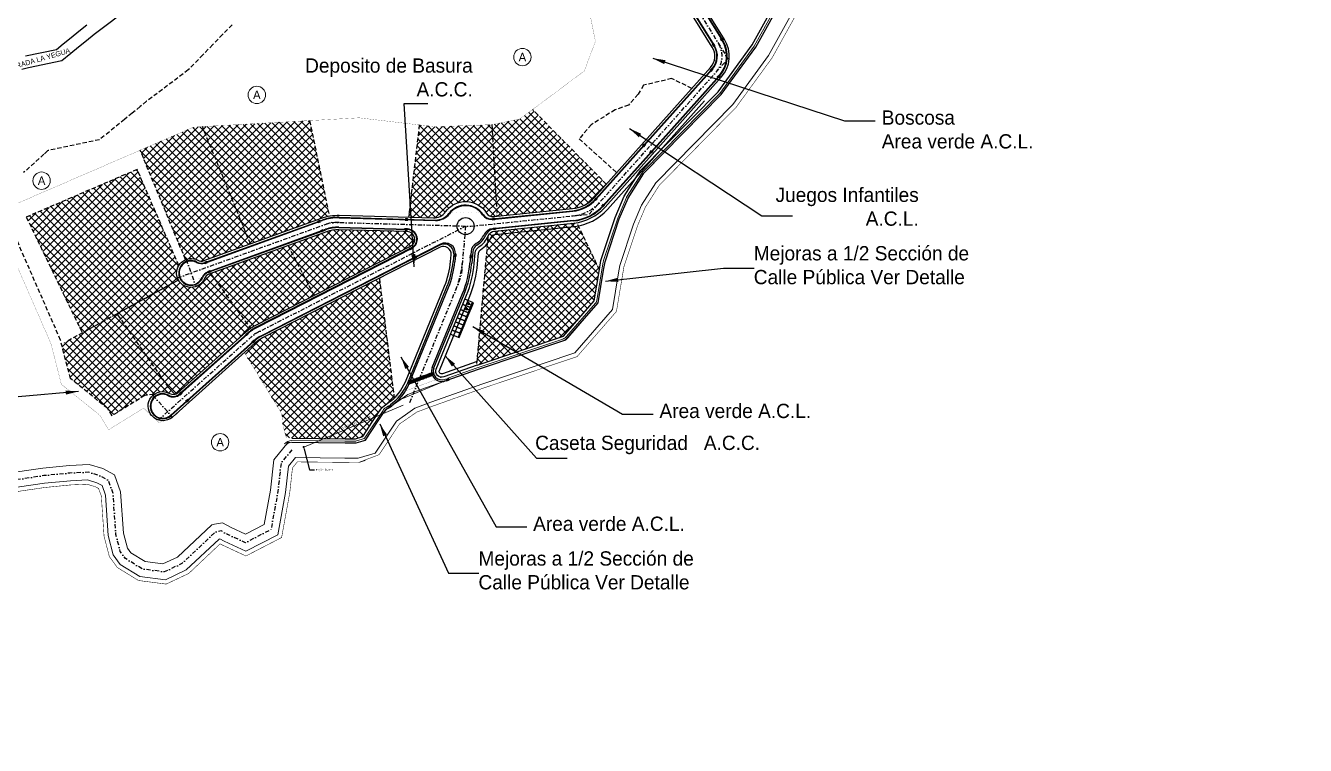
# Model space of a CAD drawing. Header units: millimetres. Extents: x -1203 to 2926, y -1380 to 3972.
# Drawn here: x 329 to 1082, y 2026 to 2449 of the extents above; entities that cross this region are included whole.
import ezdxf
from ezdxf import colors
from ezdxf.entities.mleader import LeaderData, LeaderLine
from ezdxf.math import Vec2, Vec3

# ---------------------------------------------------------------- set-up
doc = ezdxf.new("R2010")
doc.units = ezdxf.units.MM
doc.header["$LTSCALE"] = 10
for name, pattern in [('2.2.1 Plan-S-01$0$TRAZOS', [0.75, 0.5, -0.25]), ('DASHDOT2', [0.5, 0.25, -0.125, 0, -0.125]), ('DASHED', [19.05, 12.7, -6.35]), ('HIDDEN', [9.525, 6.35, -3.175])]:
    doc.linetypes.add(name, pattern=pattern)
for name, color, linetype in [('01-hatch-FF', 254, 'Continuous'), ('_00lotes_01', 125, 'HIDDEN'), ('_aceras_01', 125, 'Continuous'), ('_bloques parqueos', 125, '2.2.1 Plan-S-01$0$TRAZOS'), ('_EJES', 125, 'Continuous'), ('_RAMPAS', 125, 'Continuous'), ('_vias_01', 244, 'Continuous'), ('f-derecho de via', 125, 'Continuous'), ('g-numero lote', 6, 'Continuous'), ('rampa', 125, 'Continuous'), ('RIO', 125, 'Continuous'), ('TEXTO', 7, 'Continuous'), ('TEXTO-LOTES', 6, 'Continuous'), ('TW_Polylínea', 6, 'Continuous')]:
    doc.layers.add(name, color=color, linetype=linetype)
for name, color, linetype, lineweight in [('_nuevas FFPI', 1, 'Continuous', 18), ('f-acera', 125, 'Continuous', 40), ('f-calzada', 125, 'Continuous', 30), ('f-referencias', 1, 'Continuous', 35)]:
    doc.layers.add(name, color=color, linetype=linetype, lineweight=lineweight)
doc.layers.add('lapiz', color=8, linetype='Continuous', plot=False)
doc.styles.add('ARIAL', font='GOTHIC.TTF')
doc.styles.add('CENTURY_GOTHIC', font='GOTHIC.TTF')
doc.styles.add('mis dimensiones', font='dim.shx', dxfattribs={"height": 2.5})
doc.styles.get("Standard").update_dxf_attribs({"font": 'arial.ttf'})
doc.dimstyles.new('5000', dxfattribs={"dimscale": 5, "dimtxt": 2, "dimasz": 1.5, "dimexe": 1, "dimexo": 0.625, "dimgap": 0.6, "dimtad": 1, "dimzin": 1, "dimdsep": 46, "dimtxsty": 'Standard', "dimsah": 1, "dimcen": 2.5, "dimdle": 1, "dimclrt": 7, "dimadec": 0, "dimazin": 0, "dimtfac": 1, "dimtofl": 0, "dimtmove": 0, "dimatfit": 3, "dimfxl": 1, "dimtolj": 1, "dimtzin": 1, "dimarcsym": 0})
pattern_1 = [(45, (0, -1000), (-2.245064, 2.245064), []), (135, (0, -1000), (-2.245064, -2.245064), [])]

# ---------------------------------------------------------------- blocks, each defined once
blk = doc.blocks.new('_Dot')
at = {"color": 0, "linetype": 'ByBlock', "lineweight": -2}
blk.add_line((-0.5, 0), (-1, 0), dxfattribs=at)
at = {"color": 0, "linetype": 'ByBlock', "const_width": 0.5}
blk.add_lwpolyline([(-0.25, 0, 1), (0.25, 0, 1)], format="xyb", close=True, dxfattribs=at)
blk = doc.blocks.new('FFPI-BORDE')
at = {"layer": '_nuevas FFPI', "color": 159, "linetype": 'DASHED', "ltscale": 0.02, "true_color": 0x22346e, "const_width": 0.05}
for points in [[(520.08, -132.55), (512.48, -138.2), (496.12, -141.45), (499.09, -195.36), (543.55, -190.86, 0.187253), (556.45, -184.29), (563.46, -176.44)], [(325.71, -142.61), (320.51, -142.91), (289.1, -156.49), (315.83, -220.85, -0.223353), (323.06, -221.18, 0.211166), (326.69, -221.43), (354.01, -211.55)], [(388.8, -139.06), (325.71, -142.61), (354.01, -211.55), (395.82, -196.43, -0.042214), (400.46, -195.18)], [(496.12, -141.45), (462.56, -142.71), (453.41, -141.62), (447.1, -195.89), (461.69, -196.3, 0.250465), (468.86, -192.73, -0.535492), (492.99, -193.45, 0.285924), (497.26, -195.54), (499.09, -195.36)], [(311.86, -224.24), (287.32, -167.83), (222.11, -195.84), (255.01, -263.86), (311.64, -232.79, -0.270059)], [(448.32, -212.88, 0.776574), (446.4, -204.38), (406.08, -203.24, 0.094087), (398.71, -204.42), (376.19, -212.57), (391.54, -241.88)], [(546.12, -199.09, -0.015116), (544.41, -199.31), (497.74, -204.04, 0.274121), (494.04, -206.76, -0.010574), (493.79, -207.32), (487.06, -283.04), (538.25, -265.86), (556.34, -245.13), (559.41, -226.73)], [(391.54, -241.88), (376.19, -212.57), (330.59, -229.06), (354.03, -261.32, -0.033157), (357.27, -259.39)], [(351.24, -263.52, -0.031207), (354.03, -261.32), (330.59, -229.06), (330.18, -229.21), (329.58, -229.43, 0.211166), (326.95, -231.94, -0.629879), (311.64, -232.79), (275.54, -252.6), (305.85, -296.06), (309.43, -300.06, 0.134763), (311.56, -299)], [(430.09, -231.74), (361.14, -266.96, 0.06443), (356.9, -269.86), (350.51, -275.58), (372.49, -311.51), (372.9, -317.3), (375.15, -325.76), (409.74, -326.19), (415.97, -326.04), (420.09, -324.92), (425.92, -316.14), (430.27, -309.59), (431.6, -307.58), (435.35, -305, 0.040487), (438.8, -302.19)], [(275.54, -252.6), (255.01, -263.86), (242.87, -270.53), (248.1, -290.81), (270, -308.41), (272.55, -312.65), (284.68, -305.17), (291.91, -300.71), (297.26, -300.22, -0.297214), (306.4, -299.59, 0.175433), (309.43, -300.06), (305.85, -296.06)]]:
    blk.add_lwpolyline(points, format="xyb", close=True, dxfattribs=at)
blk = doc.blocks.new('rampa')
at = {"layer": 'rampa'}
for p, q in [((-0.15, 0.5), (1.35, 0.5)), ((0, 0), (0, 0.5)), ((1.2, 0), (1.2, 0.5))]:
    blk.add_line(p, q, dxfattribs=at)
at = {"layer": 'rampa', "color": 125}
for p, q in [((1.2, 0.45), (0, 0.45)), ((1.2, 0.4), (0, 0.4)), ((1.2, 0.35), (0, 0.35)), ((1.2, 0.3), (0, 0.3)), ((1.2, 0.25), (0, 0.25)), ((1.2, 0.2), (0, 0.2)), ((1.2, 0.15), (0, 0.15)), ((1.2, 0.1), (0, 0.1)), ((1.2, 0.05), (0, 0.05))]:
    blk.add_line(p, q, dxfattribs=at)
at = {"layer": 'rampa'}
blk.add_lwpolyline([(1.35, 0.5), (1.35, 0.8), (-0.15, 0.8), (-0.15, 0.5), (0, 0), (1.2, 0)], close=True, dxfattribs=at)
blk = doc.blocks.new('P-2.60M-flat-7')
at = {"layer": '_bloques parqueos', "linetype": 'HIDDEN', "ltscale": 100}
for p, q in [((-2.47, -5.04), (-2.86, -4.93)), ((-2.47, -5.04), (-2.86, -4.93)), ((0.04, -5.7), (-0.34, -5.6)), ((0.04, -5.7), (-0.34, -5.6))]:
    blk.add_line(p, q, dxfattribs=at)
at = {"layer": '_bloques parqueos', "linetype": 'HIDDEN', "ltscale": 0.4}
blk.add_lwpolyline([(-0.15, -5.65), (1.26, -0.33), (-1.26, 0.33), (-2.66, -4.98)], dxfattribs=at)
at = {"layer": '_bloques parqueos', "linetype": 'HIDDEN'}
blk.add_lwpolyline([(-1.09, -0.23), (0.84, -0.74), (0.8, -0.89), (-1.13, -0.37)], close=True, dxfattribs=at)
blk = doc.blocks.new('P-3.30m-flat-1-flat-4')
at = {"layer": '_bloques parqueos', "linetype": 'Continuous'}
h = blk.add_hatch(color=253, dxfattribs=at)
h.dxf.hatch_style = 1
edge = h.paths.add_edge_path()
edge.add_line((-2.68, -0.67), (-2.66, -0.85))
edge.add_line((-2.66, -0.85), (-2.18, -0.78))
edge.add_line((-2.18, -0.78), (-1.94, -1.17))
edge.add_line((-1.94, -1.17), (-1.86, -1.13))
edge.add_line((-1.86, -1.13), (-2.07, -0.78))
edge.add_line((-2.07, -0.78), (-1.96, -0.72))
edge.add_line((-1.96, -0.72), (-1.75, -1.07))
edge.add_line((-1.75, -1.07), (-1.52, -0.96))
edge.add_ellipse((-1.4, -0.91), major_axis=(0.112, 0.067), ratio=1, start_angle=239.32238, end_angle=530.47048, ccw=False)
edge.add_line((-1.4, -1.04), (-1.99, -1.34))
edge.add_line((-1.99, -1.34), (-2.24, -0.92))
edge.add_line((-2.24, -0.92), (-2.76, -1))
edge.add_line((-2.76, -1), (-2.81, -0.7))
edge.add_line((-2.81, -0.7), (-2.68, -0.67))
edge = h.paths.add_edge_path()
edge.add_line((-1.81, -1.33), (-1.67, -1.26))
edge.add_ellipse((-2.18, -1.3), major_axis=(0.438, 0.261), ratio=1, start_angle=118.99203, end_angle=333.90607, ccw=False)
edge.add_line((-2.62, -1.05), (-2.42, -1.01))
edge.add_ellipse((-2.18, -1.3), major_axis=(0.321, 0.192), ratio=1, start_angle=99.02066, end_angle=325.31588)
at = {"layer": '_bloques parqueos', "linetype": 'HIDDEN', "ltscale": 100}
for p, q in [((-5.47, -1.58), (-5.67, -1.23)), ((-5.47, -1.58), (-5.67, -1.23)), ((-3.77, -4.41), (-3.98, -4.07)), ((-3.77, -4.41), (-3.98, -4.07))]:
    blk.add_line(p, q, dxfattribs=at)
at = {"layer": '_bloques parqueos', "linetype": 'HIDDEN', "ltscale": 0.4}
blk.add_lwpolyline([(-3.87, -4.24), (0.85, -1.42), (-0.85, 1.42), (-5.57, -1.4)], dxfattribs=at)
at = {"layer": '_bloques parqueos', "linetype": 'HIDDEN'}
blk.add_lwpolyline([(-1.12, 0.9), (0.26, -1.42), (0.13, -1.49), (-1.25, 0.82)], close=True, dxfattribs=at)
at = {"layer": '_bloques parqueos', "color": 253, "linetype": 'Continuous', "flags": 128}
blk.add_lwpolyline([(-2.18, -0.78), (-1.94, -1.17), (-1.86, -1.13), (-2.07, -0.78), (-1.96, -0.72), (-1.75, -1.07), (-1.52, -0.96, -0.003037), (-1.53, -0.96, -0.034751), (-1.53, -0.94, -0.036571), (-1.53, -0.92, -0.043988), (-1.53, -0.9, -0.052187), (-1.53, -0.87, -0.082496), (-1.51, -0.83, -0.098696), (-1.47, -0.8, -0.098699), (-1.42, -0.78, -0.082499), (-1.38, -0.78, -0.052185), (-1.35, -0.79, -0.043988), (-1.33, -0.8, -0.036571), (-1.32, -0.81, -0.034751), (-1.3, -0.83, -0.021821), (-1.3, -0.84, -0.022804), (-1.29, -0.85, -0.022806), (-1.29, -0.86, -0.021821), (-1.28, -0.87, -0.034751), (-1.28, -0.88, -0.036571), (-1.27, -0.9, -0.043988), (-1.27, -0.93, -0.052185), (-1.28, -0.95, -0.082496), (-1.3, -0.99, -0.098699), (-1.34, -1.02, -0.098699), (-1.38, -1.04, -0.035492), (-1.4, -1.04), (-1.99, -1.34), (-2.24, -0.92), (-2.76, -1), (-2.81, -0.7), (-2.68, -0.67), (-2.66, -0.85)], format="xyb", close=True, dxfattribs=at)
blk.add_lwpolyline([(-1.67, -1.26, -0.002055), (-1.67, -1.26, -0.043988), (-1.67, -1.35, -0.052185), (-1.69, -1.46, -0.082496), (-1.77, -1.61, -0.098699), (-1.92, -1.74, -0.098699), (-2.1, -1.81, -0.082496), (-2.27, -1.8, -0.052185), (-2.37, -1.77, -0.043988), (-2.45, -1.73, -0.036571), (-2.51, -1.69, -0.034754), (-2.56, -1.64, -0.021818), (-2.59, -1.6, -0.022806), (-2.62, -1.56, -0.022804), (-2.64, -1.52, -0.021821), (-2.66, -1.48, -0.034751), (-2.68, -1.41, -0.036571), (-2.69, -1.34, -0.043988), (-2.69, -1.25, -0.052187), (-2.66, -1.15, -0.05424), (-2.62, -1.05), (-2.42, -1.01, 0.059087), (-2.48, -1.08, 0.082496), (-2.53, -1.19, 0.052187), (-2.55, -1.26, 0.043988), (-2.55, -1.33, 0.036571), (-2.54, -1.38, 0.034751), (-2.53, -1.43, 0.021821), (-2.52, -1.46, 0.022804), (-2.5, -1.49, 0.022806), (-2.48, -1.52, 0.021818), (-2.46, -1.55, 0.034754), (-2.42, -1.58, 0.036571), (-2.38, -1.62, 0.043988), (-2.32, -1.65, 0.052185), (-2.25, -1.67, 0.082496), (-2.12, -1.67, 0.098699), (-1.99, -1.62, 0.098699), (-1.88, -1.52, 0.082496), (-1.82, -1.42, 0.052185), (-1.81, -1.34, 0.008534), (-1.81, -1.33), (-1.67, -1.26)], format="xyb", dxfattribs=at)

msp = doc.modelspace()

# ---------------------------------------------------------------- hatches: boundary and pattern name
at = {"layer": '01-hatch-FF'}
h = msp.add_hatch(dxfattribs=at)
h.set_pattern_fill('ANSI37', color=256)
h.set_pattern_definition(pattern_1)
edge = h.paths.add_edge_path()
edge.add_line((213.663, 2592.425), (198.107, 2585.379))
edge.add_arc((190.474, 2602.231), 18.5, 252.57545, 294.367736, ccw=False)
edge.add_arc((4441220.296, 1294667.778), 4625178.275, 196.221926014, 196.222925016)
edge.add_line((207.463, 2507.147), (236.6, 2526.428))
edge.add_line((236.6, 2526.428), (213.663, 2592.425))
h = msp.add_hatch(dxfattribs=at)
h.set_pattern_fill('ANSI37', color=256)
h.set_pattern_definition(pattern_1)
edge = h.paths.add_edge_path()
edge.add_line((171.057, 2598.041), (164.93, 2593.719))
edge.add_line((164.93, 2593.719), (152.722, 2579.092))
edge.add_line((152.722, 2579.092), (156.039, 2570.173))
edge.add_line((156.039, 2570.173), (159.663, 2560.43))
edge.add_line((159.663, 2560.43), (183.08, 2497.474))
edge.add_line((183.08, 2497.474), (190.225, 2495.74))
edge.add_line((190.225, 2495.74), (207.463, 2507.147))
edge.add_arc((4441220.296, 1294667.778), 4625178.275, 196.222125099, 196.222925018, ccw=False)
edge.add_line((189.424, 2569.149), (184.934, 2584.58))
edge.add_arc((190.474, 2602.231), 18.5, 223.989563, 252.573502, ccw=False)
edge.add_arc((190.474, 2602.231), 18.5, 213.495549, 223.989563, ccw=False)
edge.add_line((175.047, 2592.022), (171.185, 2597.857))
edge.add_arc((167.432, 2595.373), 4.5, 33.495549, 36.353619)
h = msp.add_hatch(dxfattribs=at)
h.set_pattern_fill('ANSI37', color=256)
h.set_pattern_definition(pattern_1)
edge = h.paths.add_edge_path()
edge.add_line((627.365, 2399.738), (619.767, 2394.084))
edge.add_line((619.767, 2394.084), (603.403, 2390.837))
edge.add_line((603.403, 2390.837), (606.373, 2336.927))
edge.add_line((606.373, 2336.927), (650.838, 2341.429))
edge.add_arc((648.824, 2361.327), 20, 275.780834, 318.204718)
edge.add_line((663.735, 2347.997), (670.749, 2355.843))
edge.add_line((670.749, 2355.843), (627.365, 2399.738))
h = msp.add_hatch(dxfattribs=at)
h.set_pattern_fill('ANSI37', color=256)
h.set_pattern_definition(pattern_1)
edge = h.paths.add_edge_path()
edge.add_line((432.998, 2389.672), (427.793, 2389.379))
edge.add_line((427.793, 2389.379), (396.387, 2375.799))
edge.add_line((396.387, 2375.799), (423.117, 2311.433))
edge.add_arc((426.377, 2303.583), 8.5, 62.189416, 112.551639, ccw=False)
edge.add_arc((432.442, 2315.081), 4.5, 242.189416, 289.884426)
edge.add_line((433.972, 2310.849), (461.291, 2320.73))
edge.add_line((461.291, 2320.73), (432.998, 2389.672))
h = msp.add_hatch(dxfattribs=at)
h.set_pattern_fill('ANSI37', color=256)
h.set_pattern_definition(pattern_1)
edge = h.paths.add_edge_path()
edge.add_line((496.087, 2393.224), (432.998, 2389.672))
edge.add_line((432.998, 2389.672), (461.291, 2320.73))
edge.add_line((461.291, 2320.73), (503.107, 2335.855))
edge.add_arc((512.801, 2309.054), 28.5, 100.215436, 109.884426, ccw=False)
edge.add_line((507.746, 2337.102), (496.087, 2393.224))
h = msp.add_hatch(dxfattribs=at)
h.set_pattern_fill('ANSI37', color=256)
h.set_pattern_definition(pattern_1)
edge = h.paths.add_edge_path()
edge.add_line((603.403, 2390.837), (569.849, 2389.575))
edge.add_line((569.849, 2389.575), (560.696, 2390.662))
edge.add_line((560.696, 2390.662), (554.381, 2336.392))
edge.add_line((554.381, 2336.392), (568.979, 2335.981))
edge.add_arc((569.218, 2344.477), 8.5, 268.384471, 324.629677)
edge.add_arc((587.973, 2331.164), 14.5, 31.954835, 144.629677, ccw=False)
edge.add_arc((604.094, 2341.219), 4.5, 211.954835, 275.780834)
edge.add_line((604.547, 2336.742), (606.373, 2336.927))
edge.add_line((606.373, 2336.927), (603.403, 2390.837))
h = msp.add_hatch(dxfattribs=at)
h.set_pattern_fill('ANSI37', color=256)
h.set_pattern_definition(pattern_1)
edge = h.paths.add_edge_path()
edge.add_line((419.144, 2308.049), (394.607, 2364.45))
edge.add_line((394.607, 2364.45), (329.398, 2336.448))
edge.add_line((329.398, 2336.448), (362.3, 2268.421))
edge.add_line((362.3, 2268.421), (418.925, 2299.494))
edge.add_arc((426.377, 2303.583), 8.5, 148.304648, 208.755649, ccw=False)
h = msp.add_hatch(dxfattribs=at)
h.set_pattern_fill('ANSI37', color=256)
h.set_pattern_definition(pattern_1)
edge = h.paths.add_edge_path()
edge.add_arc((553.558, 2323.41), 4.5, 297.056512, 448.384471)
edge.add_line((553.685, 2327.909), (513.364, 2329.046))
edge.add_arc((512.801, 2309.054), 20, 88.384471, 109.884426)
edge.add_line((505.998, 2327.861), (483.478, 2319.716))
edge.add_line((483.478, 2319.716), (498.827, 2290.403))
edge.add_line((498.827, 2290.403), (555.605, 2319.403))
h = msp.add_hatch(dxfattribs=at)
h.set_pattern_fill('ANSI37', color=256)
h.set_pattern_definition(pattern_1)
edge = h.paths.add_edge_path()
edge.add_arc((648.824, 2361.327), 28.5, 275.780834, 279.24483, ccw=False)
edge.add_line((651.695, 2332.972), (605.022, 2328.247))
edge.add_arc((605.476, 2323.77), 4.5, 95.780834, 157.098438)
edge.add_arc((587.973, 2331.164), 14.5, 334.675131, 337.098438, ccw=False)
edge.add_line((601.08, 2324.961), (594.343, 2249.24))
edge.add_line((594.343, 2249.24), (645.534, 2266.423))
edge.add_line((645.534, 2266.423), (663.624, 2287.152))
edge.add_line((663.624, 2287.152), (666.697, 2305.55))
edge.add_line((666.697, 2305.55), (653.403, 2333.197))
h = msp.add_hatch(dxfattribs=at)
h.set_pattern_fill('ANSI37', color=256)
h.set_pattern_definition(pattern_1)
edge = h.paths.add_edge_path()
edge.add_line((498.827, 2290.403), (483.478, 2319.716))
edge.add_line((483.478, 2319.716), (437.874, 2303.222))
edge.add_line((437.874, 2303.222), (461.314, 2270.961))
edge.add_arc((477.519, 2247.517), 28.5, 117.056512, 124.652711, ccw=False)
edge.add_line((464.555, 2272.898), (498.827, 2290.403))
h = msp.add_hatch(dxfattribs=at)
h.set_pattern_fill('ANSI37', color=256)
h.set_pattern_definition(pattern_1)
edge = h.paths.add_edge_path()
edge.add_arc((477.519, 2247.517), 28.5, 124.652711, 131.802504, ccw=False)
edge.add_line((461.314, 2270.961), (437.874, 2303.222))
edge.add_line((437.874, 2303.222), (437.467, 2303.074))
edge.add_line((437.467, 2303.074), (436.863, 2302.856))
edge.add_arc((438.394, 2298.625), 4.5, 109.884426, 157.579436)
edge.add_arc((426.377, 2303.583), 8.5, 208.755649, 337.579436, ccw=False)
edge.add_line((418.925, 2299.494), (382.827, 2279.685))
edge.add_line((382.827, 2279.685), (413.138, 2236.229))
edge.add_line((413.138, 2236.229), (416.717, 2232.227))
edge.add_arc((415.85, 2236.643), 4.5, 281.101961, 311.802504)
edge.add_line((418.85, 2233.288), (458.522, 2268.762))
h = msp.add_hatch(dxfattribs=at)
h.set_pattern_fill('ANSI37', color=256)
h.set_pattern_definition(pattern_1)
edge = h.paths.add_edge_path()
edge.add_line((537.379, 2300.549), (468.421, 2265.328))
edge.add_arc((477.519, 2247.517), 20, 117.056512, 131.802504)
edge.add_line((464.188, 2262.426), (457.792, 2256.707))
edge.add_line((457.792, 2256.707), (479.777, 2220.778))
edge.add_line((479.777, 2220.778), (480.184, 2214.982))
edge.add_line((480.184, 2214.982), (482.432, 2206.521))
edge.add_line((482.432, 2206.521), (517.028, 2206.09))
edge.add_line((517.028, 2206.09), (523.257, 2206.24))
edge.add_line((523.257, 2206.24), (527.38, 2207.36))
edge.add_line((527.38, 2207.36), (533.211, 2216.146))
edge.add_line((533.211, 2216.146), (537.556, 2222.692))
edge.add_line((537.556, 2222.692), (538.891, 2224.704))
edge.add_line((538.891, 2224.704), (542.636, 2227.284))
edge.add_arc((527.035, 2249.931), 27.5, 304.562743, 313.836582)
edge.add_line((546.082, 2230.094), (537.379, 2300.549))
h = msp.add_hatch(dxfattribs=at)
h.set_pattern_fill('ANSI37', color=256)
h.set_pattern_definition(pattern_1)
edge = h.paths.add_edge_path()
edge.add_line((399.223, 2231.591), (404.519, 2232.092))
edge.add_arc((409.582, 2225.127), 8.611, 61.515511, 126.013494, ccw=False)
edge.add_arc((415.85, 2236.643), 4.5, 241.300599, 281.101961)
edge.add_line((416.717, 2232.227), (413.138, 2236.229))
edge.add_line((413.138, 2236.229), (382.827, 2279.685))
edge.add_line((382.827, 2279.685), (350.157, 2261.757))
edge.add_line((350.157, 2261.757), (355.356, 2241.47))
edge.add_line((355.356, 2241.47), (377.287, 2223.872))
edge.add_line((377.287, 2223.872), (379.841, 2219.63))
edge.add_line((379.841, 2219.63), (399.223, 2231.591))
at = {"layer": 'rampa'}
h = msp.add_hatch(color=8, dxfattribs=at)
h.dxf.hatch_style = 1
h.paths.add_polyline_path([(555.665, 2238.606), (556.133, 2238.78), (555.61, 2240.186), (555.141, 2240.012)])
h.paths.add_polyline_path([(556.414, 2238.885), (556.883, 2239.06), (556.36, 2240.465), (555.891, 2240.291)])
h.paths.add_polyline_path([(557.164, 2239.164), (557.633, 2239.339), (557.109, 2240.744), (556.641, 2240.57)])
h.paths.add_polyline_path([(557.914, 2239.443), (558.382, 2239.618), (557.859, 2241.023), (557.391, 2240.849)])
h.paths.add_polyline_path([(558.664, 2239.722), (559.132, 2239.897), (558.609, 2241.303), (558.14, 2241.128)])
h.paths.add_polyline_path([(559.413, 2240.001), (559.882, 2240.176), (559.359, 2241.582), (558.89, 2241.407)])
h.paths.add_polyline_path([(560.163, 2240.28), (560.632, 2240.455), (560.108, 2241.861), (559.64, 2241.686)])
h.paths.add_polyline_path([(560.913, 2240.56), (561.381, 2240.734), (560.858, 2242.14), (560.39, 2241.965)])
h.paths.add_polyline_path([(561.663, 2240.839), (562.131, 2241.013), (561.608, 2242.419), (561.139, 2242.244)])
h.paths.add_polyline_path([(562.412, 2241.118), (562.881, 2241.292), (562.358, 2242.698), (561.889, 2242.523)])
h.paths.add_polyline_path([(563.162, 2241.397), (563.631, 2241.571), (563.107, 2242.977), (562.639, 2242.802)])
h.paths.add_polyline_path([(563.912, 2241.676), (564.38, 2241.85), (563.857, 2243.256), (563.389, 2243.082)])
h.paths.add_polyline_path([(564.662, 2241.955), (565.13, 2242.129), (564.607, 2243.535), (564.138, 2243.361)])
h.paths.add_polyline_path([(565.411, 2242.234), (565.88, 2242.408), (565.357, 2243.814), (564.888, 2243.64)])
h.paths.add_polyline_path([(566.161, 2242.513), (566.63, 2242.687), (566.106, 2244.093), (565.638, 2243.919)])
h.paths.add_polyline_path([(566.911, 2242.792), (567.379, 2242.966), (566.856, 2244.372), (566.388, 2244.198)])
h.paths.add_polyline_path([(567.661, 2243.071), (568.129, 2243.246), (567.606, 2244.651), (567.137, 2244.477)])

# ---------------------------------------------------------------- linework, layer by layer
at = {"layer": '_00lotes_01', "linetype": 'DASHED', "ltscale": 0.02}
for p, q in [((670.749, 2355.843), (627.365, 2399.738)), ((461.291, 2320.73), (432.998, 2389.672)), ((496.087, 2393.224), (507.746, 2337.102)), ((560.696, 2390.662), (554.381, 2336.392)), ((603.403, 2390.837), (606.373, 2336.927)), ((423.117, 2311.433), (396.387, 2375.799)), ((394.607, 2364.45), (329.398, 2336.448)), ((419.145, 2308.048), (394.607, 2364.45)), ((329.398, 2336.448), (362.3, 2268.421)), ((666.697, 2305.55), (653.427, 2333.147)), ((601.08, 2324.961), (594.343, 2249.24)), ((498.827, 2290.403), (483.478, 2319.716)), ((353.777, 2263.744), (418.925, 2299.494)), ((366.774, 2270.876), (418.925, 2299.494)), ((382.827, 2279.685), (418.925, 2299.494)), ((437.467, 2303.074), (437.874, 2303.222)), ((437.874, 2303.222), (461.314, 2270.961)), ((546.132, 2229.692), (537.379, 2300.549)), ((413.138, 2236.229), (382.827, 2279.685)), ((416.717, 2232.227), (413.138, 2236.229)), ((413.138, 2236.229), (416.717, 2232.227))]:
    msp.add_line(p, q, dxfattribs=at)
at = {"layer": '_00lotes_01', "linetype": 'DASHED', "ltscale": 0.02, "elevation": 0.005}
msp.add_lwpolyline([(450.492, 2449.652), (444.895, 2443.873), (439.126, 2437.919), (433.358, 2431.964), (424.681, 2423.002), (400.188, 2404.571), (396.348, 2401.446), (391.719, 2397.679), (387.118, 2393.935), (372.428, 2381.947), (342.237, 2375.622), (341.815, 2375.509), (339.778, 2373.513), (327.749, 2362.605)], dxfattribs=at)
at = {"layer": '_00lotes_01', "linetype": 'DASHED', "ltscale": 0.02}
for points in [[(721.116, 2412.186), (709.237, 2417.982), (692.743, 2414.011), (689.459, 2408.775), (683.84, 2402.277), (675.937, 2399.553), (661.946, 2390.815), (654.825, 2382.461), (676.864, 2362.684)], [(404.519, 2232.092), (399.222, 2231.592), (379.841, 2219.63), (377.293, 2223.879), (355.356, 2241.47), (349.568, 2264.056), (315.884, 2341.019)]]:
    msp.add_lwpolyline(points, dxfattribs=at)
at = {"layer": '_aceras_01', "linetype": 'Continuous'}
for p, q in [((693.23, 2502.96), (734.17, 2437.062)), ((693.484, 2503.118), (734.425, 2437.22)), ((698.156, 2506.02), (739.097, 2440.122)), ((698.411, 2506.179), (739.352, 2440.281)), ((664.629, 2347.198), (733.007, 2423.687)), ((664.853, 2346.998), (733.231, 2423.487)), ((668.953, 2343.332), (737.331, 2419.821)), ((669.177, 2343.132), (737.555, 2419.621)), ((513.562, 2336.043), (570.151, 2334.447)), ((513.57, 2336.343), (570.16, 2334.747)), ((603.552, 2335.435), (650.959, 2340.235)), ((603.582, 2335.137), (650.99, 2339.936)), ((434.381, 2309.721), (503.515, 2334.726)), ((434.483, 2309.439), (503.617, 2334.444)), ((436.353, 2304.267), (505.488, 2329.272)), ((436.455, 2303.985), (505.59, 2328.99)), ((513.398, 2330.245), (553.718, 2329.108)), ((513.407, 2330.545), (553.727, 2329.408)), ((651.544, 2334.464), (603.728, 2329.623)), ((651.574, 2334.166), (604.184, 2329.368)), ((573.272, 2320.567), (467.739, 2266.664)), ((573.102, 2320.143), (467.876, 2266.397)), ((556.15, 2318.334), (465.101, 2271.829)), ((556.287, 2318.067), (465.237, 2271.562)), ((580.981, 2314.777), (580.575, 2310.244)), ((581.977, 2314.687), (581.571, 2310.155)), ((591.149, 2316.2), (590.535, 2309.351)), ((592.145, 2316.11), (591.531, 2309.262)), ((554.802, 2238.572), (577.872, 2294.969)), ((559.166, 2251.881), (576.947, 2295.347)), ((568.365, 2247.956), (586.202, 2291.561)), ((569.347, 2247.717), (587.128, 2291.182)), ((459.322, 2267.867), (419.65, 2232.394)), ((459.522, 2267.644), (419.85, 2232.17)), ((463.188, 2263.544), (414.381, 2219.902)), ((463.388, 2263.32), (414.581, 2219.678)), ((553.876, 2238.951), (559.166, 2251.881)), ((569.29, 2247.578), (569.347, 2247.717)), ((575.93, 2240.032), (595.592, 2247.031)), ((542.297, 2224.015), (544.055, 2225.226)), ((404.044, 2220.511), (404.274, 2220.254)), ((404.268, 2220.711), (404.497, 2220.454)), ((535.294, 2214.763), (539.639, 2221.31))]:
    msp.add_line(p, q, dxfattribs=at)
for points in [[(595.595, 2247.023), (646.972, 2264.269), (665.973, 2286.042), (669.163, 2305.139), (670.013, 2310.234), (678.409, 2335.406), (683.558, 2347.64), (692.92, 2362.334), (738.431, 2408.535), (758.713, 2436.394), (791.521, 2495.577)], [(485.743, 2203.98), (517.013, 2203.59), (523.47, 2203.59), (528.961, 2205.222), (535.294, 2214.763)]]:
    msp.add_lwpolyline(points, dxfattribs=at)
msp.add_circle((587.973, 2331.164), 5, dxfattribs=at)
for centre, radius, start, end in [((724.657, 2431.151), 11.2, 318.204718, 31.851762), ((724.657, 2431.151), 11.5, 318.204718, 31.851762), ((724.657, 2431.151), 17, 318.204718, 31.851762), ((724.657, 2431.151), 17.3, 318.204718, 31.851762), ((587.973, 2331.164), 12.3, 33.530162, 142.870873), ((587.973, 2331.164), 12, 33.530162, 142.870873), ((648.824, 2361.327), 21.2, 275.780834, 318.204718), ((648.824, 2361.327), 21.5, 275.780834, 318.204718), ((648.824, 2361.327), 27, 275.780834, 318.204718), ((648.824, 2361.327), 27.3, 275.780834, 318.204718), ((512.801, 2309.054), 27.3, 88.384471, 109.884426), ((512.801, 2309.054), 27, 88.384471, 109.884426), ((570.433, 2344.443), 10, 268.38447, 322.870873), ((570.433, 2344.443), 9.7, 268.38447, 322.870873), ((602.978, 2341.106), 6, 213.530162, 275.780834), ((602.978, 2341.106), 5.7, 213.530162, 275.780834), ((512.801, 2309.054), 21.5, 88.384471, 109.884426), ((512.801, 2309.054), 21.2, 88.384471, 109.884426), ((553.558, 2323.41), 5.7, 297.056512, 88.384471), ((553.558, 2323.41), 6, 297.056512, 88.384471), ((604.332, 2323.654), 6, 95.780834, 155.342011), ((605.218, 2323.638), 5.823, 100.233573, 158.837595), ((575.289, 2314.886), 5.694, 358.900523, 112.588826), ((576.001, 2315.223), 6, 354.873851, 117.056512), ((597.125, 2315.664), 6, 120.559185, 174.873851), ((587.973, 2331.164), 12, 300.559185, 335.342011), ((587.973, 2331.164), 13, 300.559185, 335.342011), ((597.125, 2315.664), 5, 120.559185, 174.873851), ((426.377, 2303.583), 7.3, 62.189416, 337.579436), ((426.377, 2303.583), 7, 62.189416, 337.579436), ((432.442, 2315.081), 6, 242.189416, 289.884426), ((432.442, 2315.081), 5.7, 242.189416, 289.884426), ((529.281, 2314.846), 51.5, 337.751937, 354.873851), ((529.281, 2314.846), 52.5, 337.751937, 354.873851), ((529.281, 2314.846), 61.5, 337.751937, 354.873851), ((529.281, 2314.846), 62.5, 337.751937, 354.873851), ((438.394, 2298.625), 6, 109.884426, 157.579436), ((438.394, 2298.625), 5.7, 109.884426, 157.579436), ((477.519, 2247.517), 27.3, 117.056512, 131.802504), ((477.519, 2247.517), 27, 117.056512, 131.802504), ((477.519, 2247.517), 21.5, 117.056512, 131.802504), ((477.519, 2247.517), 21.2, 117.056512, 131.802504), ((573.918, 2245.685), 6, 157.751937, 289.59291), ((573.918, 2245.685), 5, 157.751937, 289.59291), ((527.035, 2249.931), 29, 304.671605, 337.751937), ((527.035, 2249.931), 30, 304.562743, 337.751937), ((409.607, 2225.239), 7.301, 61.300599, 220.300037), ((409.607, 2225.239), 7.001, 61.300599, 220.300037), ((415.85, 2236.643), 6, 241.300599, 311.802504), ((415.85, 2236.643), 5.7, 241.300599, 311.802504), ((547.971, 2215.78), 10, 124.562743, 146.427569), ((409.715, 2225.12), 7.3, 221.802504, 311.802504), ((409.715, 2225.12), 7, 221.802504, 311.802504)]:
    msp.add_arc(centre, radius, start, end, dxfattribs=at)
at = {"layer": '_EJES', "linetype": 'DASHDOT2'}
for p, q in [((690.747, 2512.736), (742.392, 2429.608)), ((660.63, 2338.148), (742.392, 2429.608)), ((591.069, 2331.106), (660.63, 2338.148)), ((418.383, 2300.692), (508.882, 2333.424)), ((463.694, 2267.685), (587.973, 2331.164)), ((508.882, 2333.424), (591.069, 2331.106)), ((587.976, 2331.193), (585.286, 2301.207)), ((423.486, 2311.576), (429.268, 2295.59)), ((555.074, 2227.352), (585.286, 2301.207)), ((407.061, 2217.045), (463.694, 2267.685)), ((403.941, 2231.576), (415.38, 2218.783))]:
    msp.add_line(p, q, dxfattribs=at)
at = {"layer": '_EJES', "color": 1, "linetype": 'DASHDOT2', "flags": 128}
msp.add_lwpolyline([(485.692, 2199.486), (479.331, 2191.818), (477.5, 2175.123), (473.388, 2152.585), (458.496, 2144.876), (447.882, 2149.811), (444.05, 2151.817), (440.907, 2151.3), (440.735, 2151.272), (421.008, 2132.66), (410.567, 2127.751), (397.802, 2129.405), (387.815, 2135.533), (384.726, 2139.732), (382.09, 2149.8), (380.46, 2173.872), (377.61, 2181.662), (372.662, 2184.356), (365.891, 2186.346), (355.095, 2185.876), (339.62, 2184.346), (316.611, 2180.994)], dxfattribs=at)
at = {"layer": '_EJES', "linetype": 'DASHDOT2'}
for centre, radius, start, end in [((724.657, 2431.151), 14.25, 318.204718, 31.851762), ((648.824, 2361.327), 24.25, 275.780834, 318.204718), ((512.801, 2309.054), 24.25, 88.384471, 109.884426), ((529.281, 2314.846), 57, 337.751937, 354.873851), ((477.519, 2247.517), 24.25, 117.056512, 131.802504)]:
    msp.add_arc(centre, radius, start, end, dxfattribs=at)
at = {"layer": '_RAMPAS', "color": 8, "linetype": 'Continuous'}
for points in [[(555.665, 2238.606), (556.133, 2238.78), (555.61, 2240.186), (555.141, 2240.012)], [(556.414, 2238.885), (556.883, 2239.06), (556.36, 2240.465), (555.891, 2240.291)], [(556.414, 2238.885), (556.883, 2239.06), (556.36, 2240.465), (555.891, 2240.291)], [(557.164, 2239.164), (557.633, 2239.339), (557.109, 2240.744), (556.641, 2240.57)], [(557.164, 2239.164), (557.633, 2239.339), (557.109, 2240.744), (556.641, 2240.57)], [(557.914, 2239.443), (558.382, 2239.618), (557.859, 2241.023), (557.391, 2240.849)], [(557.914, 2239.443), (558.382, 2239.618), (557.859, 2241.023), (557.391, 2240.849)], [(557.914, 2239.443), (558.382, 2239.618), (557.859, 2241.023), (557.391, 2240.849)], [(558.664, 2239.722), (559.132, 2239.897), (558.609, 2241.303), (558.14, 2241.128)], [(558.664, 2239.722), (559.132, 2239.897), (558.609, 2241.303), (558.14, 2241.128)], [(558.664, 2239.722), (559.132, 2239.897), (558.609, 2241.303), (558.14, 2241.128)], [(559.413, 2240.001), (559.882, 2240.176), (559.359, 2241.582), (558.89, 2241.407)], [(559.413, 2240.001), (559.882, 2240.176), (559.359, 2241.582), (558.89, 2241.407)], [(560.163, 2240.28), (560.632, 2240.455), (560.108, 2241.861), (559.64, 2241.686)], [(560.163, 2240.28), (560.632, 2240.455), (560.108, 2241.861), (559.64, 2241.686)], [(560.913, 2240.56), (561.381, 2240.734), (560.858, 2242.14), (560.39, 2241.965)], [(560.913, 2240.56), (561.381, 2240.734), (560.858, 2242.14), (560.39, 2241.965)], [(560.913, 2240.56), (561.381, 2240.734), (560.858, 2242.14), (560.39, 2241.965)], [(561.663, 2240.839), (562.131, 2241.013), (561.608, 2242.419), (561.139, 2242.244)], [(561.663, 2240.839), (562.131, 2241.013), (561.608, 2242.419), (561.139, 2242.244)], [(561.663, 2240.839), (562.131, 2241.013), (561.608, 2242.419), (561.139, 2242.244)], [(562.412, 2241.118), (562.881, 2241.292), (562.358, 2242.698), (561.889, 2242.523)], [(562.412, 2241.118), (562.881, 2241.292), (562.358, 2242.698), (561.889, 2242.523)], [(563.162, 2241.397), (563.631, 2241.571), (563.107, 2242.977), (562.639, 2242.802)], [(563.162, 2241.397), (563.631, 2241.571), (563.107, 2242.977), (562.639, 2242.802)], [(563.912, 2241.676), (564.38, 2241.85), (563.857, 2243.256), (563.389, 2243.082)], [(563.912, 2241.676), (564.38, 2241.85), (563.857, 2243.256), (563.389, 2243.082)], [(563.912, 2241.676), (564.38, 2241.85), (563.857, 2243.256), (563.389, 2243.082)], [(564.662, 2241.955), (565.13, 2242.129), (564.607, 2243.535), (564.138, 2243.361)], [(564.662, 2241.955), (565.13, 2242.129), (564.607, 2243.535), (564.138, 2243.361)], [(564.662, 2241.955), (565.13, 2242.129), (564.607, 2243.535), (564.138, 2243.361)], [(565.411, 2242.234), (565.88, 2242.408), (565.357, 2243.814), (564.888, 2243.64)], [(565.411, 2242.234), (565.88, 2242.408), (565.357, 2243.814), (564.888, 2243.64)], [(566.161, 2242.513), (566.63, 2242.687), (566.106, 2244.093), (565.638, 2243.919)], [(566.161, 2242.513), (566.63, 2242.687), (566.106, 2244.093), (565.638, 2243.919)], [(566.911, 2242.792), (567.379, 2242.966), (566.856, 2244.372), (566.388, 2244.198)], [(566.911, 2242.792), (567.379, 2242.966), (566.856, 2244.372), (566.388, 2244.198)], [(566.911, 2242.792), (567.379, 2242.966), (566.856, 2244.372), (566.388, 2244.198)], [(567.661, 2243.071), (568.129, 2243.246), (567.606, 2244.651), (567.137, 2244.477)], [(567.661, 2243.071), (568.129, 2243.246), (567.606, 2244.651), (567.137, 2244.477)], [(567.661, 2243.071), (568.129, 2243.246), (567.606, 2244.651), (567.137, 2244.477)]]:
    msp.add_lwpolyline(points, close=True, dxfattribs=at)
at = {"layer": '_vias_01', "linetype": 'Continuous'}
for points in [[(485.774, 2206.48), (517.028, 2206.09), (523.107, 2206.09), (527.38, 2207.36), (533.211, 2216.146), (537.556, 2222.692, -0.0956938), (540.879, 2226.074), (542.636, 2227.284, 0.1458361), (552.488, 2239.519), (575.558, 2295.915, 0.0748477), (579.081, 2310.379), (579.431, 2314.284, 0.5901191), (572.902, 2318.693), (468.421, 2265.328, 0.0644305), (464.188, 2262.426), (415.381, 2218.784, -0.4142136), (403.379, 2219.454), (403.149, 2219.711, -0.8379323), (413.689, 2232.695, 0.3177081), (418.85, 2233.288), (458.522, 2268.762, -0.0644305), (464.555, 2272.898), (555.605, 2319.403, 0.7765742), (553.685, 2327.909), (513.364, 2329.046, 0.0940874), (505.998, 2327.861), (436.863, 2302.856, 0.2111661), (434.234, 2300.341, -2.5845077), (430.342, 2311.101, 0.2111661), (433.972, 2310.849), (503.107, 2335.855, -0.0940874), (513.604, 2337.542), (568.979, 2335.981, 0.2504647), (576.15, 2339.557, -0.5354924), (600.276, 2338.838, 0.2859239), (604.547, 2336.742), (650.838, 2341.429, 0.1872528), (663.735, 2347.997), (732.112, 2424.486, 0.3328837), (733.151, 2436.428), (692.21, 2502.326, 0.2111661)], [(594.754, 2249.386), (575.092, 2242.387, -0.6484215), (570.679, 2247.01), (588.516, 2290.614, 0.0748477), (593.025, 2309.128), (593.594, 2315.474, -0.2343279), (595.683, 2318.883, 0.1538111), (601.33, 2325.521, -0.2741207), (605.022, 2328.247), (651.695, 2332.972, 0.1872528), (670.072, 2342.332), (738.449, 2418.821, 0.3328837), (740.371, 2440.914), (699.43, 2506.812, -0.2111661)], [(594.083, 2251.27), (574.421, 2244.272, -0.6484215), (572.53, 2246.253), (590.367, 2289.857, 0.0748477), (595.017, 2308.949), (595.586, 2315.295, -0.2343279), (596.747, 2317.189, 0.1538111), (603.173, 2324.743, -0.2741207), (605.224, 2326.257), (651.896, 2330.982, 0.1872528), (671.563, 2341), (728.629, 2404.836)]]:
    msp.add_lwpolyline(points, format="xyb", dxfattribs=at)
msp.add_lwpolyline([(594.757, 2249.379), (645.534, 2266.423), (663.624, 2287.152), (666.697, 2305.55), (667.58, 2310.839), (676.068, 2336.288), (681.335, 2348.805), (690.954, 2363.9), (736.519, 2410.157), (756.602, 2437.74), (789.265, 2496.663)], dxfattribs=at)
at = {"layer": 'f-acera', "lineweight": 5}
for p, q in [((576.785, 2240.336), (576.449, 2241.278)), ((577.915, 2240.739), (577.58, 2241.681)), ((543.112, 2224.576), (542.544, 2225.4)), ((544.1, 2225.257), (543.533, 2226.08))]:
    msp.add_line(p, q, dxfattribs=at)
for points in [[(575.93, 2240.032), (595.16, 2246.877), (645.43, 2263.751, 0.1331315), (648.041, 2265.494), (665.205, 2285.163, 0.1327942), (666.183, 2287.299), (669.955, 2309.886, -0.0391334), (670.125, 2310.568), (678.409, 2335.406), (683.541, 2347.601, -0.0422733), (683.58, 2347.676), (692.664, 2361.933, -0.0526913), (693.254, 2362.673), (738.405, 2408.508, 0.0371599), (738.453, 2408.565), (758.713, 2436.394), (791.507, 2495.552, 0.0287998)], [(577.58, 2241.681), (594.833, 2247.822), (645.112, 2264.699, 0.1331315), (647.288, 2266.152), (664.443, 2285.811, 0.1319796), (665.197, 2287.463), (668.969, 2310.051, -0.0391334), (669.176, 2310.885), (677.473, 2335.759), (682.619, 2347.989, -0.0422733), (682.737, 2348.213), (691.821, 2362.47, -0.0526913), (692.541, 2363.374), (737.666, 2409.183), (757.869, 2436.932), (790.619, 2496.011)], [(542.545, 2225.4), (540.917, 2224.278, 0.0988594), (539.393, 2222.749), (529.031, 2207.135, -0.1757503), (527.112, 2205.716), (523.814, 2204.735, -0.072364), (522.816, 2204.59), (516.861, 2204.592), (485.693, 2204.98, 0.2234987), (481.453, 2202.992)], [(544.055, 2225.226), (541.479, 2223.451, 0.0992021), (540.226, 2222.195), (529.864, 2206.582, -0.1757503), (527.397, 2204.757), (524.099, 2203.777, -0.072364), (522.816, 2203.59), (516.855, 2203.592), (485.687, 2203.98, 0.2231864), (482.223, 2202.353)], [(544.055, 2225.226), (541.479, 2223.451, 0.0992021), (540.226, 2222.195), (529.864, 2206.582, -0.1757503), (527.397, 2204.757), (524.099, 2203.777, -0.072364), (522.816, 2203.59), (516.855, 2203.592), (483.595, 2204.007)]]:
    msp.add_lwpolyline(points, format="xyb", dxfattribs=at)
msp.add_lwpolyline([(575.595, 2240.974), (576.449, 2241.278)], dxfattribs=at)
at = {"layer": 'f-calzada', "lineweight": 5}
for points in [[(791.521, 2495.577), (758.713, 2436.394), (738.431, 2408.535), (692.92, 2362.334), (683.558, 2347.64), (678.409, 2335.406), (670.013, 2310.234), (669.163, 2305.139), (665.973, 2286.042), (646.972, 2264.269), (595.16, 2246.877), (564.43, 2235.939), (554.946, 2232.409), (553.936, 2232.033), (547.55, 2227.633), (540.707, 2222.919), (528.961, 2205.222), (523.47, 2203.59), (517.013, 2203.59), (483.595, 2204.007), (475.005, 2193.651), (473.045, 2175.773), (469.357, 2155.566), (458.389, 2149.889), (449.876, 2153.847), (444.804, 2156.502), (440.177, 2155.74), (438.648, 2155.489), (418.443, 2136.426), (409.841, 2132.382), (399.335, 2133.744), (390.919, 2138.908), (388.861, 2141.705), (386.551, 2150.529), (384.907, 2174.816), (381.253, 2184.803), (374.392, 2188.538), (366.443, 2190.874), (354.776, 2190.367), (339.074, 2188.814), (315.963, 2185.447)], [(791.521, 2495.577), (758.713, 2436.394), (738.431, 2408.535), (692.92, 2362.334), (683.558, 2347.64), (678.409, 2335.406), (670.013, 2310.234), (669.163, 2305.139), (665.973, 2286.042), (646.972, 2264.269), (595.16, 2246.877), (564.43, 2235.939), (554.946, 2232.409), (553.936, 2232.033), (547.55, 2227.633), (540.707, 2222.919), (528.961, 2205.222), (523.47, 2203.59), (517.013, 2203.59), (483.595, 2204.007), (475.005, 2193.651), (473.045, 2175.773), (469.357, 2155.566), (458.389, 2149.889), (449.876, 2153.847), (444.804, 2156.502), (440.177, 2155.74), (438.648, 2155.489), (418.443, 2136.426), (409.841, 2132.382), (399.335, 2133.744), (390.919, 2138.908), (388.861, 2141.705), (386.551, 2150.529), (384.907, 2174.816), (381.253, 2184.803), (374.392, 2188.538), (366.443, 2190.874), (354.776, 2190.367), (339.074, 2188.814), (315.963, 2185.447)], [(799.644, 2491.667), (766.316, 2431.545), (745.313, 2402.696), (699.999, 2356.695), (691.557, 2343.447), (686.838, 2332.232), (678.774, 2308.055), (678.04, 2303.656), (674.43, 2282.044), (652.149, 2256.513), (598.101, 2238.371), (567.509, 2227.481), (558.122, 2223.988), (552.656, 2220.222), (547.244, 2216.494), (534.655, 2197.525), (524.78, 2194.59), (516.957, 2194.59), (487.779, 2194.954), (483.657, 2189.985), (481.956, 2174.473), (477.418, 2149.604), (458.602, 2139.864), (445.889, 2145.775), (443.296, 2147.133), (442.823, 2147.055), (423.573, 2128.893), (411.292, 2123.119), (396.269, 2125.066), (384.712, 2132.158), (380.591, 2137.759), (377.629, 2149.072), (376.014, 2172.928), (373.967, 2178.522), (370.933, 2180.174), (365.34, 2181.817), (355.415, 2181.386), (340.166, 2179.878), (317.26, 2176.541)], [(799.644, 2491.667), (766.316, 2431.545), (745.313, 2402.696), (699.999, 2356.695), (691.557, 2343.447), (686.838, 2332.232), (678.774, 2308.055), (678.04, 2303.656), (674.43, 2282.044), (652.149, 2256.513), (598.101, 2238.371), (567.509, 2227.481), (558.122, 2223.988), (552.656, 2220.222), (547.244, 2216.494), (534.655, 2197.525), (524.78, 2194.59), (516.957, 2194.59), (487.779, 2194.954), (483.657, 2189.985), (481.956, 2174.473), (477.418, 2149.604), (458.602, 2139.864), (445.889, 2145.775), (443.296, 2147.133), (442.823, 2147.055), (423.573, 2128.893), (411.292, 2123.119), (396.269, 2125.066), (384.712, 2132.158), (380.591, 2137.759), (377.629, 2149.072), (376.014, 2172.928), (373.967, 2178.522), (370.933, 2180.174), (365.34, 2181.817), (355.415, 2181.386), (340.166, 2179.878), (317.26, 2176.541)]]:
    msp.add_lwpolyline(points, dxfattribs=at)
at = {"layer": 'f-derecho de via', "const_width": 0.3}
msp.add_lwpolyline([(801.873, 2490.594), (768.402, 2430.214), (747.201, 2401.094), (701.942, 2355.148), (693.753, 2342.296), (689.152, 2331.361), (681.179, 2307.457), (680.476, 2303.249), (676.751, 2280.947), (653.569, 2254.385), (598.908, 2236.036), (568.354, 2225.16), (559.271, 2221.78), (554.057, 2218.188), (549.038, 2214.73), (537.08, 2196.713), (524.915, 2192.07), (488.951, 2192.451), (486.06, 2188.966), (484.435, 2174.149), (479.657, 2147.948), (458.661, 2137.08)], dxfattribs=at)
at = {"layer": 'f-derecho de via'}
msp.add_lwpolyline([(529.049, 2193.251, 0.3, 0.3, 0), (525.071, 2192.068, 0.3, 0.3, 0), (488.951, 2192.451, 0.3, 0.3, 0), (486.06, 2188.966, 0.3, 0.3, 0), (484.431, 2174.112, 0.3, 0.3, 0), (479.657, 2147.948, 0.3, 0.3, 0), (458.661, 2137.08, 0.3, 0.3, 0), (444.782, 2143.533, 0.3, 0.3, 0), (443.464, 2144.223, 0.3, 0.3, 0), (424.998, 2126.801, 0.3, 0.3, 0), (411.695, 2120.546, 0.3, 0.3, 0), (395.418, 2122.655, 0.3, 0.3, 0), (382.988, 2130.282, 0.3, 0.3, 0), (378.294, 2136.663, 0.3, 0.3, 0), (375.15, 2148.667, 0.3, 0.3, 0), (373.544, 2172.404, 0.3, 0.3, 0), (371.944, 2176.777, 0.3, 0.3, 0), (369.972, 2177.85, 0.3, 0.3, 0), (365.033, 2179.302, 0.3, 0.3, 0), (355.592, 2178.891, 0.3, 0.3, 0), (340.469, 2177.396, 0.3, 0.3, 0), (317.621, 2174.067, 0, 0, 0)], format="xyseb", dxfattribs=at)
msp.add_lwpolyline([(529.049, 2193.251, 0.3, 0.3, 0), (525.071, 2192.068, 0.3, 0.3, 0), (488.951, 2192.451, 0.3, 0.3, 0), (486.06, 2188.966, 0.3, 0.3, 0), (484.431, 2174.112, 0.3, 0.3, 0), (479.657, 2147.948, 0.3, 0.3, 0), (458.661, 2137.08, 0.3, 0.3, 0), (444.782, 2143.533, 0.3, 0.3, 0), (443.464, 2144.223, 0.3, 0.3, 0), (424.998, 2126.801, 0.3, 0.3, 0), (411.695, 2120.546, 0.3, 0.3, 0), (395.418, 2122.655, 0.3, 0.3, 0), (382.988, 2130.282, 0.3, 0.3, 0), (378.294, 2136.663, 0.3, 0.3, 0), (375.15, 2148.667, 0.3, 0.3, 0), (373.544, 2172.404, 0.3, 0.3, 0), (371.944, 2176.777, 0.3, 0.3, 0), (369.972, 2177.85, 0.3, 0.3, 0), (365.033, 2179.302, 0.3, 0.3, 0), (355.592, 2178.891, 0.3, 0.3, 0), (340.469, 2177.396, 0.3, 0.3, 0), (317.621, 2174.067, 0, 0, 0)], format="xyseb", dxfattribs=at)
at = {"layer": 'f-referencias', "linetype": 'HIDDEN', "lineweight": 5}
msp.add_line((492.66, 2201.164, 339.754), (555.074, 2227.352), dxfattribs=at)
at = {"layer": 'f-referencias', "lineweight": 5}
msp.add_point((492.66, 2201.164, 339.754), dxfattribs=at)
at = {"layer": 'lapiz', "lineweight": 5}
msp.add_line((549.945, 2229.283), (575.93, 2240.032), dxfattribs=at)
at = {"layer": 'RIO', "elevation": 0.005}
for points in [[(391.486, 2460.597), (369.365, 2443.952), (364.787, 2440.227), (360.158, 2436.459), (355.531, 2432.694), (350.253, 2428.387), (330.591, 2424.268), (326.763, 2423.236)], [(365.05, 2449.465), (360.369, 2445.656), (355.74, 2441.889), (351.109, 2438.12), (347.149, 2434.888), (328.961, 2431.078)]]:
    msp.add_lwpolyline(points, dxfattribs=at)
at = {"layer": 'TEXTO', "lineweight": 5}
for centre in [(621.399, 2430.602), (465.079, 2408.35), (338.374, 2357.874), (443.479, 2204.002)]:
    msp.add_circle(centre, 5.116, dxfattribs=at)
at = {"layer": 'TW_Polylínea', "color": 244, "lineweight": 5, "true_color": 0x991b1e, "const_width": 0.1}
msp.add_lwpolyline([(789.265, 2496.663), (756.602, 2437.74), (736.519, 2410.157), (690.954, 2363.9), (681.335, 2348.805), (676.068, 2336.288), (667.58, 2310.839), (663.624, 2287.152), (645.534, 2266.423), (580.643, 2244.641), (552.773, 2234.267), (538.891, 2224.704), (527.38, 2207.36), (523.257, 2206.24), (517.028, 2206.09), (482.432, 2206.521), (480.184, 2214.982), (479.777, 2220.778), (457.792, 2256.707), (423.326, 2225.888), (415.395, 2218.012), (407.405, 2215.615), (405.266, 2217.634), (403.973, 2218.855), (402.946, 2219.825), (401.684, 2221.016), (399.731, 2222.86), (398.453, 2224.066), (377.82, 2211.332), (372.7, 2219.871), (350.041, 2238.041), (343.876, 2262.096), (310.387, 2338.613), (427.793, 2389.379), (525.26, 2394.867), (569.849, 2389.575), (603.403, 2390.837), (619.767, 2394.084), (657.881, 2422.448), (664.365, 2439.878), (659.101, 2465.942)], dxfattribs=at)

# ---------------------------------------------------------------- block references
at = {"layer": '_aceras_01', "linetype": 'Continuous', "rotation": 267.3454328313528}
msp.add_blockref('rampa', (554.365, 2239.81), dxfattribs=at)
at = {"layer": '_bloques parqueos', "linetype": 'HIDDEN', "extrusion": (-2.42669e-07, 9.92942e-08, 1), "rotation": 306.8898928828396}
for p in [(590.737, 2281.512, 0), (591.986, 2284.566, 0)]:
    msp.add_blockref('P-3.30m-flat-1-flat-4', p, dxfattribs=at)
at = {"layer": '_bloques parqueos', "linetype": 'HIDDEN', "extrusion": (3.76106e-07, 1.61193e-06, 1), "rotation": 262.5866083415874}
for p in [(586.666, 2271.561, 0.004), (587.65, 2273.967, 0.004), (588.635, 2276.374, 0.004), (589.619, 2278.781, 0.004), (584.697, 2266.747, 0.004), (585.681, 2269.154, 0.004)]:
    msp.add_blockref('P-2.60M-flat-7', p, dxfattribs=at)
at = {"layer": '_nuevas FFPI'}
msp.add_blockref('FFPI-BORDE', (107.286, 2532.284), dxfattribs=at)
at = {"layer": '_RAMPAS', "xscale": -1}
for p, rotation in [((738.805, 2441.533), 122.009320973573), ((737.603, 2419.38), 48.36227685862831), ((697.96, 2375.035), 48.36227685862831), ((669.6, 2343.34), 48.36227685862831), ((504.286, 2328.309), 20.04198521177276), ((553.555, 2328.912), 358.542029495758), ((605.631, 2329.314), 5.780834020811829), ((554.991, 2317.966), 207.0565120845031), ((581.372, 2313.537), 264.8738506950662), ((437.794, 2304.26), 20.04198521177484), ((463.735, 2263.363), 41.96006324792704), ((568.475, 2244.815), 110.4158177513809), ((576.617, 2240.807), 199.5929099664017), ((424.845, 2228.587), 41.80250421009767), ((542.828, 2224.988), 214.5627429684082)]:
    msp.add_blockref('rampa', p, dxfattribs=dict(at, rotation=rotation))
at = {"layer": '_RAMPAS'}
for p, rotation in [((733.288, 2438.103), 301.8517619357453), ((732.758, 2423.708), 228.2047178208005), ((693.115, 2379.363), 228.2047178208005), ((664.755, 2347.668), 228.2047178208005), ((553.736, 2335.406), 178.3844704579303), ((604.993, 2335.779), 185.6232749829841), ((502.075, 2334.418), 199.8844261739451), ((557.94, 2312.178), 26.89895304667541), ((591.327, 2312.628), 84.71629165723841), ((435.582, 2310.368), 199.8844261739472), ((459.403, 2268.204), 221.8025042100993), ((420.526, 2233.441), 221.64494517227)]:
    msp.add_blockref('rampa', p, dxfattribs=dict(at, rotation=rotation))

# ---------------------------------------------------------------- texts
at = {"layer": 'f-referencias', "lineweight": 5, "insert": (511.719, 2211.305, 339.754), "char_height": 1.25, "attachment_point": 1, "rotation": 22.762695, "style": 'mis dimensiones'}
msp.add_mtext_dynamic_manual_height_columns("AZ.67°14'14' DIST. 346.43m", width=29.09702, gutter_width=6.25, heights=[0], dxfattribs=at)
at = {"layer": 'g-numero lote', "lineweight": 5, "style": 'CENTURY_GOTHIC'}
msp.add_text('QUEBRADA LA YEGUA', height=2.96478, rotation=16.214559, dxfattribs=at).set_placement((312.671, 2420.732, 0))
at = {"layer": 'TEXTO', "lineweight": 5, "char_height": 5, "attachment_point": 5, "style": 'ARIAL'}
for insert in [(621.399, 2430.602), (465.079, 2408.35), (338.374, 2357.874), (443.479, 2204.002)]:
    msp.add_mtext_dynamic_manual_height_columns('A', width=6.17347, gutter_width=7.5, heights=[0], dxfattribs=dict(at, insert=insert))
at = {"layer": 'TEXTO-LOTES', "char_height": 8.4, "width": 184.10838, "style": 'ARIAL'}
for s, insert, attachment_point in [('Deposito de Basura\\PA.C.C.', (592.149, 2429.836, -42), 3), ('Boscosa \\PArea verde A.C.L.', (832.893, 2399.226), 1), ('Juegos Infantiles\\PA.C.L.', (854.679, 2353.77), 3), ('\\A1;Mejoras a 1/2 Sección de  \\PCalle Pública Ver Detalle', (757.564, 2319.377), 1), ('Area verde A.C.L.', (702.058, 2226.629), 1), ('Caseta Seguridad   A.C.C.', (628.899, 2207.844), 1), ('Area verde A.C.L.', (627.712, 2160.25), 1), ('\\A1;Mejoras a 1/2 Sección de  \\PCalle Pública Ver Detalle', (595.522, 2139.828), 1)]:
    msp.add_mtext(s, dxfattribs=dict(at, insert=insert, attachment_point=attachment_point))

# ---------------------------------------------------------------- leaders
at = {"layer": 'f-referencias', "lineweight": 5}
ml = msp.add_multileader_mtext('Standard', dxfattribs=at)
ml.set_content('mojón bueno', color=1, style='mis dimensiones')
ml.set_leader_properties(color=8, linetype='Continuous', lineweight=25)
ml.set_arrow_properties(name='DOT')
ml.build(insert=Vec2(0, 0))
ml.multileader.update_dxf_attribs({"dogleg_length": 6, "arrow_head_size": 1.25, "scale": 0.5})
ctx = ml.context
ctx.base_point, ctx.scale, ctx.char_height, ctx.arrow_head_size, ctx.landing_gap_size, ctx.plane_origin = Vec3(499.072, 2187.766, 339.754), 0.5, 1.25, 1.25, 0.75, Vec3(492.66, 2201.164, 339.754)
notes = []
notes.append((ctx, [(0, (1, 1, 0), (496.072, 2187.766, 339.754), (1, 0), 3, [(0, [(492.66, 2201.164, 339.754)], 0, [])])]))
ctx.mtext.insert, ctx.mtext.flow_direction = Vec3(499.822, 2188.6, 339.754), 5
at = {"layer": 'TEXTO-LOTES'}
for points in [[(698.124, 2429.904), (811.044, 2393.115), (829.091, 2393.115)], [(557.649, 2307.15, 42), (551.77, 2403.383, 42), (565.722, 2403.383, 42)], [(684.335, 2388.607), (762.28, 2337.272), (780.327, 2337.272)], [(670.286, 2298.728), (739.835, 2306.44), (757.882, 2306.44)], [(592.119, 2272.03), (680.209, 2220.518), (698.256, 2220.518)], [(549.92, 2254.213), (605.863, 2154.14), (623.91, 2154.14)], [(575.839, 2254.926), (629.682, 2194.563), (647.729, 2194.563)], [(360.064, 2233.895, 42), (324.607, 2230.749, 42), (315.583, 2230.749, 42)], [(537.428, 2214.839), (577.793, 2126.891), (595.84, 2126.891)]]:
    msp.add_leader(points, dimstyle='5000', override={"dimasz": 1.5}, dxfattribs=at)
for ctx, leaders in notes:
    for number, flags, end, landing, length, lines in leaders:
        leader = LeaderData()
        leader.index, (leader.has_last_leader_line, leader.has_dogleg_vector, leader.attachment_direction) = number, flags
        leader.last_leader_point, leader.dogleg_vector, leader.dogleg_length = Vec3(end), Vec3(landing), length
        for number, points, colour, breaks in lines:
            line = LeaderLine()
            line.index, line.vertices, line.color, line.breaks = number, Vec3.list(points), colors.encode_raw_color(colour), breaks
            leader.lines.append(line)
        ctx.leaders.append(leader)

doc.saveas('drawing.dxf')
